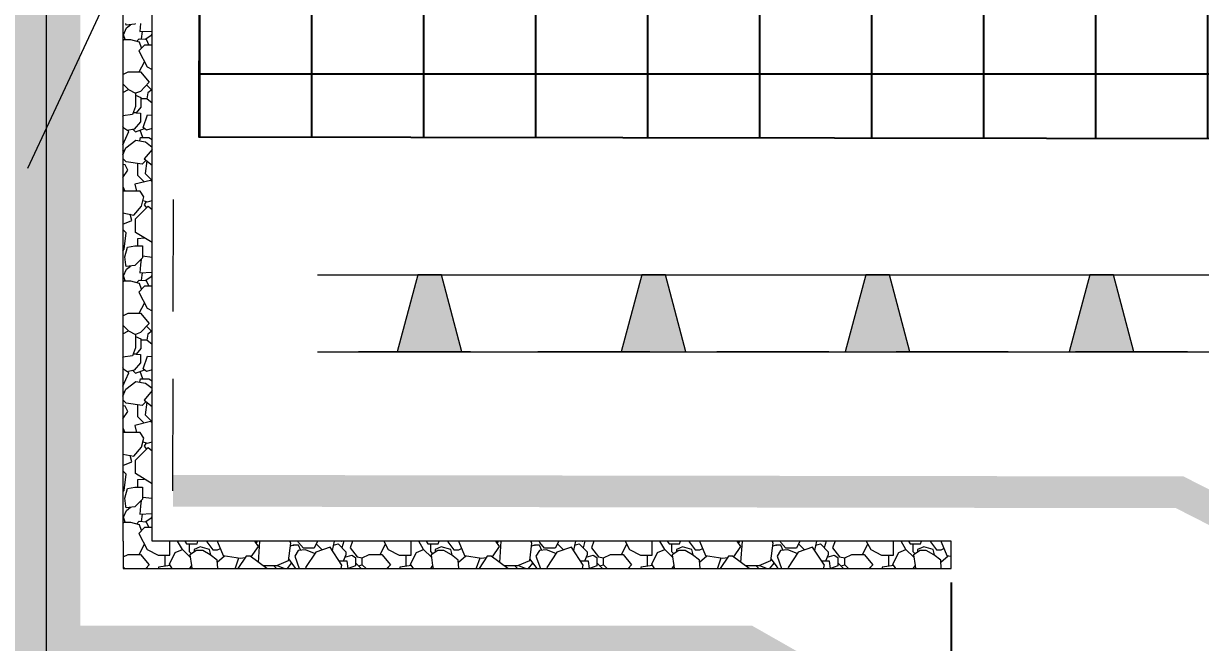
# Model space of a CAD drawing. Header units: inches. Extents: x -0.6 to 92.7, y 0 to 63.4.
# Drawn here: x 10.9 to 16.15, y 24.92 to 27.69 of the extents above; entities that cross this region are included whole.
import ezdxf
from ezdxf import colors
from ezdxf.entities.mleader import LeaderData, LeaderLine
from ezdxf.math import Vec2, Vec3

# ---------------------------------------------------------------- set-up
doc = ezdxf.new("R2010")
doc.units = ezdxf.units.IN
doc.header["$MEASUREMENT"] = 0
doc.linetypes.add('Dashed - Dense', pattern=[0.8, 0.5, -0.3])
for name, color, linetype, lineweight in [('Dimensions', 20, 'Continuous', 0), ('Drainage Mat', 191, 'Continuous', 0), ('RamProof SYSTEM MESH', 7, 'Continuous', 0), ('Text', 20, 'Continuous', 0)]:
    doc.layers.add(name, color=color, linetype=linetype, lineweight=lineweight)
doc.layers.add('Insulation Border', color=8, linetype='Continuous')
doc.layers.add('Insulation Foam', color=9, linetype='Continuous')
doc.layers.add('Protection Course', color=99, linetype='Dashed - Dense', lineweight=0, true_color=0x216123)
doc.layers.add('RamProof SYSTEM LIQUID', color=140, linetype='Continuous', lineweight=0, true_color=0x00bfff)
doc.styles.get("Standard").update_dxf_attribs({"font": 'arial.ttf'})
doc.dimstyles.get("Standard").update_dxf_attribs({"dimtxt": 0.18, "dimasz": 0.18, "dimexe": 0.18, "dimexo": 0.0625, "dimgap": 0.09, "dimtad": 0, "dimtih": 1, "dimtoh": 1, "dimdec": 4, "dimzin": 0, "dimdsep": 46, "dimtxsty": 'Standard', "dimcen": 0.09, "dimadec": 0, "dimazin": 0, "dimtfac": 1, "dimtdec": 4, "dimtofl": 0, "dimtmove": 0, "dimatfit": 3, "dimfxl": 1, "dimtolj": 1, "dimtzin": 0, "dimarcsym": 0})

# ---------------------------------------------------------------- blocks, each defined once
blk = doc.blocks.new('_ArchTick')
at = {"color": 0, "linetype": 'ByBlock', "const_width": 0.15}
blk.add_lwpolyline([(-0.5, -0.5), (0.5, 0.5)], dxfattribs=at)
blk = doc.blocks.new('*D17')
at = {"layer": 'Defpoints', "color": 0, "transparency": 16777216}
for p in [(15.0428, 25.2543), (10.8174, 24.5652), (15.0428, 17.5644)]:
    blk.add_point(p, dxfattribs=at)
at = {"layer": 'Dimensions', "color": 0, "lineweight": -2, "transparency": 16777216}
for p, q in [((15.0428, 25.1918), (15.0428, 17.3844)), ((10.8174, 24.5027), (10.8174, 17.3844)), ((10.8174, 17.5644), (11.3181, 17.5644)), ((15.0428, 17.5644), (14.089, 17.5644))]:
    blk.add_line(p, q, dxfattribs=at)
at = {"layer": 'Dimensions', "color": 0, "lineweight": -2, "transparency": 16777216, "xscale": 0.75, "yscale": 0.75, "zscale": 0.75, "rotation": 180}
blk.add_blockref('_ArchTick', (10.8174, 17.5644), dxfattribs=at)
at = {"layer": 'Dimensions', "color": 0, "lineweight": -2, "transparency": 16777216, "xscale": 0.75, "yscale": 0.75, "zscale": 0.75}
blk.add_blockref('_ArchTick', (15.0428, 17.5644), dxfattribs=at)
at = {"layer": 'Dimensions', "color": 0, "transparency": 16777216, "insert": (12.7036, 17.5644), "char_height": 0.7, "attachment_point": 5}
blk.add_mtext('\\A1;4"MIN', dxfattribs=at)
blk = doc.blocks.new('_Dot')
at = {"color": 0, "linetype": 'ByBlock', "lineweight": -2}
blk.add_line((-0.5, 0), (-1, 0), dxfattribs=at)
at = {"color": 0, "linetype": 'ByBlock', "const_width": 0.5}
blk.add_lwpolyline([(-0.25, 0, 1), (0.25, 0, 1)], format="xyb", close=True, dxfattribs=at)
blk = doc.blocks.new('*U13')
at = {"layer": 'Drainage Mat'}
h = blk.add_hatch(color=256, dxfattribs=at)
h.dxf.hatch_style = 1
h.paths.add_polyline_path([(0.5, 0.3435), (0.4472, 0.3435), (0.3552, 0), (0.5, 0), (0.6448, 0), (0.5528, 0.3435)])
at = {"layer": 'Drainage Mat', "linetype": 'Continuous'}
for points in [[(0, 0.3435), (1, 0.3435)], [(0, 0), (1, 0)]]:
    blk.add_lwpolyline(points, dxfattribs=at)
blk.add_lwpolyline([(0.5, 0.3435), (0.4472, 0.3435), (0.3552, 0), (0.5, 0), (0.6448, 0), (0.5528, 0.3435)], close=True, dxfattribs=at)
blk = doc.blocks.new('*U14')
at = {"layer": 'Drainage Mat', "color": 0, "linetype": 'ByBlock', "lineweight": -2, "transparency": 16777216}
for p in [(12.2133, 26.2206), (13.2133, 26.2206), (14.2133, 26.2206), (15.2133, 26.2206)]:
    blk.add_blockref('*U13', p, dxfattribs=at)

msp = doc.modelspace()

# ---------------------------------------------------------------- hatches: boundary and pattern name
at = {"layer": 'Insulation Foam'}
h = msp.add_hatch(dxfattribs=at)
h.set_pattern_fill('NET', color=256, scale=4)
h.set_pattern_definition([(0, (10.1874, 23.9621), (0, 0.5), []), (90, (10.1874, 23.9621), (-0.5, 3e-17), [])])
h.paths.add_polyline_path([(11.20828, 31.61438), (11.20376, 29.05572), (11.68607, 28.54234), (11.68366, 27.18139), (16.4147, 27.17303), (17.40717, 26.68283), (58.72945, 26.68283), (58.72945, 31.61438)])

# ---------------------------------------------------------------- linework, layer by layer
at = {"layer": 'Insulation Border', "flags": 128}
msp.add_lwpolyline([(11.20828, 31.61438), (11.20376, 29.05572), (11.68607, 28.54234), (11.68366, 27.18139), (16.4147, 27.17303), (17.40717, 26.68283), (58.72945, 26.68283), (58.72945, 31.61438)], close=True, dxfattribs=at)
at = {"layer": 'Protection Course', "linetype": 'Continuous'}
for p, q in [((11.3468, 27.6365), (11.36074, 27.66674)), ((11.35897, 27.67836), (11.35796, 27.68627)), ((11.39781, 27.68335), (11.35897, 27.67836)), ((11.36074, 27.66674), (11.37839, 27.68085)), ((11.40074, 27.68627), (11.39781, 27.68335)), ((11.42322, 27.68627), (11.41993, 27.65044)), ((11.41993, 27.65044), (11.47441, 27.65291)), ((11.42989, 27.65089), (11.42566, 27.61773)), ((11.47341, 27.63579), (11.47441, 27.6431)), ((11.34888, 27.61306), (11.34368, 27.60924)), ((11.35436, 27.61501), (11.3468, 27.6365)), ((11.37991, 27.61306), (11.34888, 27.61306)), ((11.41823, 27.60302), (11.37991, 27.61306)), ((11.4058, 27.60628), (11.41776, 27.61823)), ((11.44126, 27.59044), (11.41485, 27.56404)), ((11.41776, 27.61823), (11.44793, 27.61629)), ((11.42796, 27.57714), (11.41823, 27.60302)), ((11.47441, 27.59044), (11.44126, 27.59044)), ((11.44386, 27.61656), (11.47341, 27.63579)), ((11.44793, 27.61629), (11.46086, 27.59044)), ((11.41485, 27.56404), (11.45243, 27.49294)), ((11.41641, 27.47009), (11.44032, 27.51586)), ((11.45243, 27.49294), (11.47441, 27.48104)), ((11.34368, 27.45913), (11.36771, 27.47009)), ((11.36771, 27.47009), (11.42356, 27.47009)), ((11.42356, 27.47009), (11.46189, 27.42465)), ((11.36881, 27.39234), (11.34368, 27.41747)), ((11.34368, 27.37884), (11.36881, 27.39234)), ((11.36881, 27.39234), (11.40056, 27.37537)), ((11.42356, 27.38358), (11.40056, 27.37537)), ((11.40056, 27.37537), (11.40056, 27.31569)), ((11.46189, 27.42465), (11.42356, 27.38358)), ((11.45025, 27.41218), (11.46909, 27.39334)), ((11.45533, 27.37642), (11.4515, 27.35069)), ((11.47441, 27.39132), (11.45533, 27.37642)), ((11.46909, 27.39334), (11.47441, 27.3937)), ((11.40056, 27.36602), (11.42522, 27.35617)), ((11.42522, 27.35617), (11.42522, 27.31346)), ((11.4515, 27.35069), (11.42522, 27.35069)), ((11.47441, 27.33112), (11.4515, 27.35069)), ((11.38742, 27.28065), (11.34368, 27.27402)), ((11.34368, 27.27121), (11.34573, 27.27433)), ((11.40056, 27.31569), (11.38742, 27.28065)), ((11.40332, 27.28718), (11.38987, 27.28718)), ((11.42522, 27.31346), (11.40332, 27.28718)), ((11.40332, 27.28718), (11.42348, 27.28563)), ((11.42348, 27.28563), (11.42287, 27.2483)), ((11.43528, 27.22218), (11.45398, 27.27876)), ((11.45398, 27.27876), (11.47441, 27.27752)), ((11.34813, 27.21899), (11.34368, 27.22807)), ((11.34813, 27.21899), (11.34368, 27.21945)), ((11.37094, 27.20393), (11.34813, 27.21899)), ((11.42287, 27.2483), (11.39455, 27.21537)), ((11.40019, 27.20299), (11.44143, 27.21742)), ((11.44985, 27.21089), (11.43528, 27.22218)), ((11.47441, 27.21723), (11.44985, 27.21089)), ((11.34368, 27.14481), (11.37094, 27.20393)), ((11.35711, 27.13119), (11.40201, 27.16569)), ((11.39455, 27.21537), (11.36353, 27.20882)), ((11.38898, 27.2142), (11.40019, 27.20299)), ((11.40201, 27.16569), (11.445, 27.15771)), ((11.42004, 27.16234), (11.42296, 27.17813)), ((11.43293, 27.17813), (11.42081, 27.2102)), ((11.42296, 27.17813), (11.46005, 27.17813)), ((11.46005, 27.17813), (11.47441, 27.16887)), ((11.34368, 27.10052), (11.35711, 27.13119)), ((11.35043, 27.11594), (11.34368, 27.1227)), ((11.47441, 27.1247), (11.43973, 27.08266)), ((11.445, 27.15771), (11.47441, 27.13512)), ((11.35875, 27.06932), (11.34368, 27.08439)), ((11.34748, 27.0806), (11.34368, 27.07579)), ((11.42986, 27.05844), (11.35875, 27.06932)), ((11.41179, 27.00803), (11.41179, 27.06121)), ((11.44759, 27.07618), (11.42986, 27.05844)), ((11.43973, 27.08266), (11.47441, 27.05406)), ((11.45122, 27.07318), (11.44405, 27.01703)), ((11.35437, 27.05563), (11.34368, 27.05667)), ((11.34368, 26.99909), (11.36642, 27.03209)), ((11.36642, 27.03209), (11.35437, 27.05563)), ((11.43994, 26.97988), (11.41179, 27.00803)), ((11.44405, 27.01703), (11.47389, 26.98719)), ((11.34368, 26.95925), (11.35303, 26.93833)), ((11.46736, 26.98651), (11.39739, 26.96961)), ((11.39739, 26.96961), (11.40499, 26.93813)), ((11.47441, 26.9815), (11.46736, 26.98651)), ((11.47389, 26.98719), (11.47441, 26.98738)), ((11.34506, 26.93836), (11.34368, 26.93659)), ((11.42138, 26.93807), (11.34506, 26.93836)), ((11.43815, 26.9133), (11.42138, 26.93807)), ((11.42697, 26.87175), (11.43815, 26.9133)), ((11.39341, 26.8318), (11.42697, 26.87175)), ((11.4014, 26.81422), (11.45653, 26.87095)), ((11.43351, 26.89605), (11.45357, 26.89065)), ((11.44771, 26.89223), (11.43984, 26.87678)), ((11.43984, 26.87678), (11.44916, 26.86337)), ((11.45357, 26.89065), (11.47441, 26.89637)), ((11.45653, 26.87095), (11.47441, 26.85566)), ((11.34368, 26.8416), (11.39341, 26.8318)), ((11.34368, 26.79021), (11.38468, 26.80679)), ((11.38468, 26.80679), (11.37623, 26.83518)), ((11.4014, 26.7543), (11.4014, 26.81422)), ((11.35926, 26.75188), (11.34368, 26.76746)), ((11.3506, 26.67931), (11.35926, 26.75188)), ((11.47441, 26.7089), (11.4014, 26.7543)), ((11.36452, 26.68815), (11.39781, 26.69426)), ((11.39781, 26.69426), (11.43222, 26.69426)), ((11.41168, 26.72755), (11.44007, 26.73025)), ((11.41168, 26.69426), (11.41168, 26.72755)), ((11.43222, 26.69426), (11.43222, 26.64099)), ((11.34368, 26.67239), (11.3506, 26.67931)), ((11.35335, 26.64535), (11.36452, 26.68815)), ((11.35796, 26.60951), (11.35335, 26.64535)), ((11.43222, 26.64099), (11.40074, 26.60951)), ((11.43222, 26.64931), (11.47441, 26.64432)), ((11.3468, 26.55975), (11.36074, 26.58998)), ((11.35897, 26.6016), (11.35796, 26.60951)), ((11.39781, 26.60659), (11.35897, 26.6016)), ((11.36074, 26.58998), (11.37839, 26.60409)), ((11.40074, 26.60951), (11.39781, 26.60659)), ((11.42322, 26.60951), (11.41993, 26.57368)), ((11.42549, 26.63426), (11.42322, 26.60951)), ((11.34888, 26.5363), (11.34368, 26.53248)), ((11.35436, 26.53825), (11.3468, 26.55975)), ((11.37991, 26.5363), (11.34888, 26.5363)), ((11.41823, 26.52626), (11.37991, 26.5363)), ((11.4058, 26.52952), (11.41776, 26.54148)), ((11.41776, 26.54148), (11.44793, 26.53953)), ((11.41993, 26.57368), (11.47441, 26.57615)), ((11.42989, 26.57414), (11.42566, 26.54097)), ((11.44386, 26.5398), (11.47341, 26.55903)), ((11.44793, 26.53953), (11.46086, 26.51368)), ((11.47341, 26.55903), (11.47441, 26.56634)), ((11.44126, 26.51368), (11.41485, 26.48728)), ((11.41485, 26.48728), (11.45243, 26.41619)), ((11.42796, 26.50038), (11.41823, 26.52626)), ((11.47441, 26.51368), (11.44126, 26.51368)), ((11.41641, 26.39333), (11.44032, 26.4391)), ((11.34368, 26.38237), (11.36771, 26.39333)), ((11.36771, 26.39333), (11.42356, 26.39333)), ((11.42356, 26.39333), (11.46189, 26.34789)), ((11.45243, 26.41619), (11.47441, 26.40428)), ((11.36881, 26.31558), (11.34368, 26.34071)), ((11.46189, 26.34789), (11.42356, 26.30682)), ((11.45025, 26.33542), (11.46909, 26.31658)), ((11.34368, 26.30209), (11.36881, 26.31558)), ((11.36881, 26.31558), (11.40056, 26.29861)), ((11.42356, 26.30682), (11.40056, 26.29861)), ((11.40056, 26.29861), (11.40056, 26.23893)), ((11.40056, 26.28926), (11.42522, 26.27941)), ((11.42522, 26.27941), (11.42522, 26.2367)), ((11.4515, 26.27393), (11.42522, 26.27393)), ((11.45533, 26.29967), (11.4515, 26.27393)), ((11.47441, 26.25436), (11.4515, 26.27393)), ((11.47441, 26.31457), (11.45533, 26.29967)), ((11.46909, 26.31658), (11.47441, 26.31694)), ((11.40056, 26.23893), (11.38742, 26.20389)), ((11.42522, 26.2367), (11.40332, 26.21042)), ((11.38742, 26.20389), (11.34368, 26.19726)), ((11.34368, 26.19445), (11.34573, 26.19757)), ((11.40332, 26.21042), (11.38987, 26.21042)), ((11.42287, 26.17155), (11.39455, 26.13861)), ((11.40332, 26.21042), (11.42348, 26.20887)), ((11.42348, 26.20887), (11.42287, 26.17155)), ((11.43528, 26.14542), (11.45398, 26.202)), ((11.45398, 26.202), (11.47441, 26.20076)), ((11.34813, 26.14223), (11.34368, 26.15131)), ((11.34813, 26.14223), (11.34368, 26.1427)), ((11.34368, 26.06806), (11.37094, 26.12717)), ((11.37094, 26.12717), (11.34813, 26.14223)), ((11.39455, 26.13861), (11.36353, 26.13207)), ((11.38898, 26.13744), (11.40019, 26.12623)), ((11.40019, 26.12623), (11.44143, 26.14066)), ((11.43293, 26.10137), (11.42081, 26.13345)), ((11.44985, 26.13413), (11.43528, 26.14542)), ((11.47441, 26.14047), (11.44985, 26.13413)), ((11.35711, 26.05443), (11.40201, 26.08893)), ((11.40201, 26.08893), (11.445, 26.08095)), ((11.42004, 26.08558), (11.42296, 26.10137)), ((11.42296, 26.10137), (11.46005, 26.10137)), ((11.445, 26.08095), (11.47441, 26.05836)), ((11.46005, 26.10137), (11.47441, 26.09211)), ((11.34368, 26.02376), (11.35711, 26.05443)), ((11.35043, 26.03918), (11.34368, 26.04594)), ((11.47441, 26.04794), (11.43973, 26.0059)), ((11.35875, 25.99256), (11.34368, 26.00764)), ((11.34748, 26.00384), (11.34368, 25.99903)), ((11.35437, 25.97888), (11.34368, 25.97991)), ((11.34368, 25.92233), (11.36642, 25.95533)), ((11.36642, 25.95533), (11.35437, 25.97888)), ((11.42986, 25.98169), (11.35875, 25.99256)), ((11.41179, 25.93127), (11.41179, 25.98445)), ((11.44759, 25.99942), (11.42986, 25.98169)), ((11.43973, 26.0059), (11.47441, 25.9773)), ((11.45122, 25.99642), (11.44405, 25.94027)), ((11.46736, 25.90975), (11.39739, 25.89285)), ((11.43994, 25.90313), (11.41179, 25.93127)), ((11.44405, 25.94027), (11.47389, 25.91043)), ((11.47441, 25.90475), (11.46736, 25.90975)), ((11.47389, 25.91043), (11.47441, 25.91062)), ((11.34368, 25.88249), (11.35303, 25.86157)), ((11.34506, 25.8616), (11.34368, 25.85983)), ((11.42138, 25.86131), (11.34506, 25.8616)), ((11.39739, 25.89285), (11.40499, 25.86137)), ((11.43815, 25.83654), (11.42138, 25.86131)), ((11.42697, 25.79499), (11.43815, 25.83654)), ((11.43351, 25.81929), (11.45357, 25.81389)), ((11.44771, 25.81547), (11.43984, 25.80003)), ((11.43984, 25.80003), (11.44916, 25.78661)), ((11.45357, 25.81389), (11.47441, 25.81961)), ((11.34368, 25.76484), (11.39341, 25.75504)), ((11.38468, 25.73003), (11.37623, 25.75843)), ((11.39341, 25.75504), (11.42697, 25.79499)), ((11.4014, 25.73746), (11.45653, 25.79419)), ((11.45653, 25.79419), (11.47441, 25.7789)), ((11.34368, 25.71345), (11.38468, 25.73003)), ((11.4014, 25.67754), (11.4014, 25.73746)), ((11.35926, 25.67513), (11.34368, 25.6907)), ((11.3506, 25.60255), (11.35926, 25.67513)), ((11.47441, 25.63214), (11.4014, 25.67754)), ((11.41168, 25.65079), (11.44007, 25.65349)), ((11.41168, 25.6175), (11.41168, 25.65079)), ((11.34368, 25.59563), (11.3506, 25.60255)), ((11.35335, 25.56859), (11.36452, 25.6114)), ((11.36452, 25.6114), (11.39781, 25.6175)), ((11.39781, 25.6175), (11.43222, 25.6175)), ((11.43222, 25.6175), (11.43222, 25.56423)), ((11.35796, 25.53275), (11.35335, 25.56859)), ((11.43222, 25.56423), (11.40074, 25.53275)), ((11.42549, 25.55751), (11.42322, 25.53275)), ((11.43222, 25.57256), (11.47441, 25.56757)), ((11.3468, 25.48299), (11.36074, 25.51322)), ((11.35436, 25.46149), (11.3468, 25.48299)), ((11.35897, 25.52484), (11.35796, 25.53275)), ((11.39781, 25.52983), (11.35897, 25.52484)), ((11.36074, 25.51322), (11.37839, 25.52733)), ((11.40074, 25.53275), (11.39781, 25.52983)), ((11.42322, 25.53275), (11.41993, 25.49692)), ((11.41993, 25.49692), (11.47441, 25.4994)), ((11.42989, 25.49738), (11.42566, 25.46421)), ((11.47341, 25.48228), (11.47441, 25.48958)), ((11.34888, 25.45954), (11.34368, 25.45573)), ((11.37991, 25.45954), (11.34888, 25.45954)), ((11.41823, 25.44951), (11.37991, 25.45954)), ((11.4058, 25.45276), (11.41776, 25.46472)), ((11.44126, 25.43693), (11.41485, 25.41052)), ((11.41776, 25.46472), (11.44793, 25.46278)), ((11.42796, 25.42363), (11.41823, 25.44951)), ((11.47441, 25.43693), (11.44126, 25.43693)), ((11.44386, 25.46304), (11.47341, 25.48228)), ((11.44793, 25.46278), (11.46086, 25.43693)), ((11.41485, 25.41052), (11.45243, 25.33943)), ((11.41641, 25.31657), (11.44032, 25.36234)), ((11.45243, 25.33943), (11.50118, 25.31302)), ((11.55179, 25.27373), (11.5778, 25.32498)), ((11.55399, 25.31302), (11.55399, 25.37676)), ((11.5778, 25.32498), (11.61013, 25.33917)), ((11.61013, 25.33917), (11.5886, 25.37676)), ((11.61013, 25.33917), (11.64482, 25.30448)), ((11.62103, 25.37676), (11.62895, 25.36392)), ((11.62895, 25.36392), (11.67547, 25.36392)), ((11.6402, 25.36392), (11.6402, 25.32979)), ((11.6402, 25.32979), (11.65039, 25.3196)), ((11.673, 25.33418), (11.64323, 25.31497)), ((11.68902, 25.35124), (11.6621, 25.33892)), ((11.6621, 25.33892), (11.6621, 25.32715)), ((11.7006, 25.33418), (11.673, 25.33418)), ((11.67547, 25.36392), (11.67948, 25.37676)), ((11.73146, 25.33937), (11.68902, 25.35124)), ((11.7341, 25.31447), (11.7006, 25.33418)), ((11.71889, 25.37676), (11.71889, 25.37259)), ((11.71889, 25.37259), (11.74564, 25.3379)), ((11.73693, 25.31519), (11.73146, 25.33937)), ((11.74564, 25.3379), (11.76693, 25.3379)), ((11.76693, 25.3379), (11.77964, 25.3431)), ((11.76721, 25.37676), (11.76703, 25.37397)), ((11.76703, 25.37397), (11.79251, 25.31161)), ((11.91771, 25.30593), (11.94916, 25.35306)), ((11.94916, 25.35306), (11.93306, 25.37676)), ((11.94369, 25.37676), (11.93871, 25.36845)), ((11.94998, 25.28164), (11.95639, 25.37594)), ((11.95639, 25.37594), (11.9572, 25.37676)), ((12.09245, 25.36671), (12.08222, 25.28795)), ((12.08901, 25.37676), (12.09245, 25.36671)), ((12.10673, 25.35905), (12.09088, 25.35458)), ((12.12765, 25.35814), (12.10673, 25.35905)), ((12.12717, 25.33403), (12.11129, 25.30884)), ((12.12853, 25.37027), (12.1256, 25.37676)), ((12.15893, 25.33731), (12.12717, 25.33403)), ((12.13816, 25.33516), (12.12765, 25.35814)), ((12.15021, 25.3451), (12.12853, 25.37027)), ((12.19799, 25.3451), (12.15021, 25.3451)), ((12.2004, 25.3206), (12.15893, 25.33731)), ((12.20508, 25.32775), (12.16014, 25.25916)), ((12.21324, 25.37676), (12.19799, 25.3451)), ((12.26974, 25.34904), (12.20508, 25.32775)), ((12.23445, 25.33742), (12.20735, 25.36453)), ((12.32256, 25.26862), (12.26974, 25.34904)), ((12.28776, 25.37676), (12.27903, 25.33489)), ((12.28402, 25.35884), (12.30481, 25.36387)), ((12.30481, 25.36387), (12.33963, 25.32905)), ((12.31972, 25.37676), (12.31992, 25.37635)), ((12.31992, 25.37635), (12.32125, 25.37676)), ((12.3303, 25.37676), (12.32222, 25.34646)), ((12.33963, 25.32905), (12.33963, 25.31459)), ((12.37006, 25.37676), (12.35902, 25.34639)), ((12.35902, 25.34639), (12.3905, 25.30624)), ((12.49317, 25.31657), (12.51708, 25.36234)), ((12.50945, 25.37676), (12.52919, 25.33943)), ((12.52919, 25.33943), (12.57794, 25.31302)), ((12.62854, 25.27373), (12.65456, 25.32498)), ((12.63075, 25.31302), (12.63075, 25.37676)), ((12.65456, 25.32498), (12.68689, 25.33917)), ((12.68689, 25.33917), (12.66536, 25.37676)), ((12.68689, 25.33917), (12.72158, 25.30448)), ((12.69779, 25.37676), (12.70571, 25.36392)), ((12.70571, 25.36392), (12.75223, 25.36392)), ((12.71696, 25.36392), (12.71696, 25.32979)), ((12.71696, 25.32979), (12.72715, 25.3196)), ((12.74976, 25.33418), (12.71998, 25.31497)), ((12.76578, 25.35124), (12.73886, 25.33892)), ((12.73886, 25.33892), (12.73886, 25.32715)), ((12.77735, 25.33418), (12.74976, 25.33418)), ((12.75223, 25.36392), (12.75624, 25.37676)), ((12.80821, 25.33937), (12.76578, 25.35124)), ((12.81086, 25.31447), (12.77735, 25.33418)), ((12.79565, 25.37676), (12.79565, 25.37259)), ((12.79565, 25.37259), (12.8224, 25.3379)), ((12.81369, 25.31519), (12.80821, 25.33937)), ((12.8224, 25.3379), (12.84369, 25.3379)), ((12.84369, 25.3379), (12.8564, 25.3431)), ((12.84397, 25.37676), (12.84379, 25.37397)), ((12.84379, 25.37397), (12.86926, 25.31161)), ((12.99447, 25.30593), (13.02592, 25.35306)), ((13.02592, 25.35306), (13.00981, 25.37676)), ((13.02045, 25.37676), (13.01546, 25.36845)), ((13.02674, 25.28164), (13.03314, 25.37594)), ((13.03314, 25.37594), (13.03396, 25.37676)), ((13.16921, 25.36671), (13.15898, 25.28795)), ((13.16577, 25.37676), (13.16921, 25.36671)), ((13.18349, 25.35905), (13.16764, 25.35458)), ((13.20441, 25.35814), (13.18349, 25.35905)), ((13.20393, 25.33403), (13.18805, 25.30884)), ((13.20528, 25.37027), (13.20235, 25.37676)), ((13.23569, 25.33731), (13.20393, 25.33403)), ((13.21492, 25.33516), (13.20441, 25.35814)), ((13.22697, 25.3451), (13.20528, 25.37027)), ((13.27475, 25.3451), (13.22697, 25.3451)), ((13.27716, 25.3206), (13.23569, 25.33731)), ((13.28184, 25.32775), (13.2369, 25.25916)), ((13.29, 25.37676), (13.27475, 25.3451)), ((13.34649, 25.34904), (13.28184, 25.32775)), ((13.31121, 25.33742), (13.28411, 25.36453)), ((13.39932, 25.26862), (13.34649, 25.34904)), ((13.36452, 25.37676), (13.35579, 25.33489)), ((13.36078, 25.35884), (13.38157, 25.36387)), ((13.38157, 25.36387), (13.41639, 25.32905)), ((13.39648, 25.37676), (13.39668, 25.37635)), ((13.39668, 25.37635), (13.39801, 25.37676)), ((13.40706, 25.37676), (13.39897, 25.34646)), ((13.41639, 25.32905), (13.41639, 25.31459)), ((13.44681, 25.37676), (13.43578, 25.34639)), ((13.43578, 25.34639), (13.46726, 25.30624)), ((13.56993, 25.31657), (13.59383, 25.36234)), ((13.58621, 25.37676), (13.60595, 25.33943)), ((13.60595, 25.33943), (13.6547, 25.31302)), ((13.7053, 25.27373), (13.73132, 25.32498)), ((13.70751, 25.31302), (13.70751, 25.37676)), ((13.73132, 25.32498), (13.76365, 25.33917)), ((13.76365, 25.33917), (13.74212, 25.37676)), ((13.76365, 25.33917), (13.79834, 25.30448)), ((13.77455, 25.37676), (13.78247, 25.36392)), ((13.78247, 25.36392), (13.82898, 25.36392)), ((13.79372, 25.36392), (13.79372, 25.32979)), ((13.79372, 25.32979), (13.80391, 25.3196)), ((13.82652, 25.33418), (13.79674, 25.31497)), ((13.84254, 25.35124), (13.81562, 25.33892)), ((13.81562, 25.33892), (13.81562, 25.32715)), ((13.85411, 25.33418), (13.82652, 25.33418)), ((13.82898, 25.36392), (13.833, 25.37676)), ((13.88497, 25.33937), (13.84254, 25.35124)), ((13.88762, 25.31447), (13.85411, 25.33418)), ((13.87241, 25.37676), (13.87241, 25.37259)), ((13.87241, 25.37259), (13.89916, 25.3379)), ((13.89045, 25.31519), (13.88497, 25.33937)), ((13.89916, 25.3379), (13.92044, 25.3379)), ((13.92044, 25.3379), (13.93316, 25.3431)), ((13.92073, 25.37676), (13.92055, 25.37397)), ((13.92055, 25.37397), (13.94602, 25.31161)), ((14.07123, 25.30593), (14.10268, 25.35306)), ((14.10268, 25.35306), (14.08657, 25.37676)), ((14.09721, 25.37676), (14.09222, 25.36845)), ((14.1035, 25.28164), (14.1099, 25.37594)), ((14.1099, 25.37594), (14.11072, 25.37676)), ((14.24597, 25.36671), (14.23574, 25.28795)), ((14.24252, 25.37676), (14.24597, 25.36671)), ((14.26025, 25.35905), (14.24439, 25.35458)), ((14.28117, 25.35814), (14.26025, 25.35905)), ((14.28069, 25.33403), (14.26481, 25.30884)), ((14.28204, 25.37027), (14.27911, 25.37676)), ((14.31245, 25.33731), (14.28069, 25.33403)), ((14.29168, 25.33516), (14.28117, 25.35814)), ((14.30372, 25.3451), (14.28204, 25.37027)), ((14.3515, 25.3451), (14.30372, 25.3451)), ((14.35391, 25.3206), (14.31245, 25.33731)), ((14.3586, 25.32775), (14.31366, 25.25916)), ((14.36676, 25.37676), (14.3515, 25.3451)), ((14.42325, 25.34904), (14.3586, 25.32775)), ((14.38797, 25.33742), (14.36086, 25.36453)), ((14.47608, 25.26862), (14.42325, 25.34904)), ((14.44128, 25.37676), (14.43255, 25.33489)), ((14.43754, 25.35884), (14.45832, 25.36387)), ((14.45832, 25.36387), (14.49314, 25.32905)), ((14.47324, 25.37676), (14.47343, 25.37635)), ((14.47343, 25.37635), (14.47477, 25.37676)), ((14.48382, 25.37676), (14.47573, 25.34646)), ((14.49314, 25.32905), (14.49314, 25.31459)), ((14.52357, 25.37676), (14.51254, 25.34639)), ((14.51254, 25.34639), (14.54402, 25.30624)), ((14.64668, 25.31657), (14.67059, 25.36234)), ((14.66297, 25.37676), (14.68271, 25.33943)), ((14.68271, 25.33943), (14.73145, 25.31302)), ((14.78206, 25.27373), (14.80808, 25.32498)), ((14.78427, 25.31302), (14.78427, 25.37676)), ((14.80808, 25.32498), (14.84041, 25.33917)), ((14.84041, 25.33917), (14.81887, 25.37676)), ((14.84041, 25.33917), (14.8751, 25.30448)), ((14.85131, 25.37676), (14.85923, 25.36392)), ((14.85923, 25.36392), (14.90574, 25.36392)), ((14.87048, 25.36392), (14.87048, 25.32979)), ((14.87048, 25.32979), (14.88067, 25.3196)), ((14.90328, 25.33418), (14.8735, 25.31497)), ((14.9193, 25.35124), (14.89238, 25.33892)), ((14.89238, 25.33892), (14.89238, 25.32715)), ((14.93087, 25.33418), (14.90328, 25.33418)), ((14.90574, 25.36392), (14.90976, 25.37676)), ((14.96173, 25.33937), (14.9193, 25.35124)), ((14.96438, 25.31447), (14.93087, 25.33418)), ((14.94917, 25.37676), (14.94917, 25.37259)), ((14.94917, 25.37259), (14.97591, 25.3379)), ((14.9672, 25.31519), (14.96173, 25.33937)), ((14.97591, 25.3379), (14.9972, 25.3379)), ((14.9972, 25.3379), (15.00992, 25.3431)), ((14.99749, 25.37676), (14.99731, 25.37397)), ((14.99731, 25.37397), (15.02278, 25.31161)), ((11.34597, 25.30666), (11.36771, 25.31657)), ((11.36771, 25.31657), (11.42356, 25.31657)), ((11.42356, 25.31657), (11.46189, 25.27113)), ((11.50118, 25.31302), (11.55399, 25.31302)), ((11.53294, 25.26445), (11.53294, 25.31302)), ((11.5643, 25.25428), (11.55179, 25.27373)), ((11.64323, 25.31497), (11.65034, 25.26821)), ((11.76499, 25.29081), (11.7341, 25.31447)), ((11.76769, 25.25428), (11.76499, 25.29081)), ((11.76562, 25.28229), (11.79793, 25.31086)), ((11.79251, 25.31161), (11.86931, 25.30097)), ((11.84688, 25.25686), (11.86222, 25.30195)), ((11.89411, 25.30995), (11.85775, 25.25428)), ((11.86931, 25.30097), (11.88971, 25.30321)), ((11.91237, 25.30995), (11.89411, 25.30995)), ((11.98632, 25.25428), (11.91237, 25.30995)), ((12.08222, 25.28795), (12.02998, 25.26592)), ((12.07887, 25.25428), (12.09772, 25.27799)), ((12.08346, 25.2975), (12.10673, 25.26567)), ((12.11129, 25.30884), (12.13174, 25.25428)), ((12.34554, 25.28634), (12.31092, 25.28634)), ((12.33963, 25.31459), (12.32823, 25.28634)), ((12.33552, 25.30441), (12.36657, 25.31394)), ((12.35045, 25.25428), (12.34554, 25.28634)), ((12.36657, 25.31394), (12.38299, 25.30277)), ((12.38299, 25.30277), (12.38299, 25.26663)), ((12.38299, 25.27911), (12.40533, 25.25678)), ((12.3905, 25.30624), (12.41326, 25.30234)), ((12.41326, 25.30234), (12.44447, 25.31657)), ((12.41326, 25.27113), (12.41326, 25.30234)), ((12.44447, 25.31657), (12.50032, 25.31657)), ((12.50032, 25.31657), (12.53865, 25.27113)), ((12.57794, 25.31302), (12.63075, 25.31302)), ((12.6097, 25.26445), (12.6097, 25.31302)), ((12.64106, 25.25428), (12.62854, 25.27373)), ((12.71998, 25.31497), (12.7271, 25.26821)), ((12.84174, 25.29081), (12.81086, 25.31447)), ((12.84445, 25.25428), (12.84174, 25.29081)), ((12.84237, 25.28229), (12.87469, 25.31086)), ((12.86926, 25.31161), (12.94607, 25.30097)), ((12.92364, 25.25686), (12.93898, 25.30195)), ((12.97087, 25.30995), (12.93451, 25.25428)), ((12.94607, 25.30097), (12.96647, 25.30321)), ((12.98912, 25.30995), (12.97087, 25.30995)), ((13.06308, 25.25428), (12.98912, 25.30995)), ((13.15898, 25.28795), (13.10674, 25.26592)), ((13.15563, 25.25428), (13.17448, 25.27799)), ((13.16022, 25.2975), (13.18349, 25.26567)), ((13.18805, 25.30884), (13.20849, 25.25428)), ((13.4223, 25.28634), (13.38768, 25.28634)), ((13.41639, 25.31459), (13.40499, 25.28634)), ((13.41228, 25.30441), (13.44332, 25.31394)), ((13.42721, 25.25428), (13.4223, 25.28634)), ((13.44332, 25.31394), (13.45975, 25.30277)), ((13.45975, 25.30277), (13.45975, 25.26663)), ((13.45975, 25.27911), (13.48209, 25.25678)), ((13.46726, 25.30624), (13.49002, 25.30234)), ((13.49002, 25.30234), (13.52123, 25.31657)), ((13.49002, 25.27113), (13.49002, 25.30234)), ((13.52123, 25.31657), (13.57708, 25.31657)), ((13.57708, 25.31657), (13.6154, 25.27113)), ((13.6547, 25.31302), (13.70751, 25.31302)), ((13.68645, 25.26445), (13.68645, 25.31302)), ((13.71782, 25.25428), (13.7053, 25.27373)), ((13.79674, 25.31497), (13.80386, 25.26821)), ((13.9185, 25.29081), (13.88762, 25.31447)), ((13.92121, 25.25428), (13.9185, 25.29081)), ((13.91913, 25.28229), (13.95145, 25.31086)), ((13.94602, 25.31161), (14.02283, 25.30097)), ((14.0004, 25.25686), (14.01574, 25.30195)), ((14.04763, 25.30995), (14.01127, 25.25428)), ((14.02283, 25.30097), (14.04323, 25.30321)), ((14.06588, 25.30995), (14.04763, 25.30995)), ((14.13984, 25.25428), (14.06588, 25.30995)), ((14.23574, 25.28795), (14.1835, 25.26592)), ((14.23238, 25.25428), (14.25124, 25.27799)), ((14.23698, 25.2975), (14.26025, 25.26567)), ((14.26481, 25.30884), (14.28525, 25.25428)), ((14.49906, 25.28634), (14.46444, 25.28634)), ((14.49314, 25.31459), (14.48175, 25.28634)), ((14.48904, 25.30441), (14.52008, 25.31394)), ((14.50396, 25.25428), (14.49906, 25.28634)), ((14.52008, 25.31394), (14.53651, 25.30277)), ((14.53651, 25.30277), (14.53651, 25.26663)), ((14.53651, 25.27911), (14.55885, 25.25678)), ((14.54402, 25.30624), (14.56678, 25.30234)), ((14.56678, 25.30234), (14.59799, 25.31657)), ((14.56678, 25.27113), (14.56678, 25.30234)), ((14.59799, 25.31657), (14.65384, 25.31657)), ((14.65384, 25.31657), (14.69216, 25.27113)), ((14.73145, 25.31302), (14.78427, 25.31302)), ((14.76321, 25.26445), (14.76321, 25.31302)), ((14.79458, 25.25428), (14.78206, 25.27373)), ((14.8735, 25.31497), (14.88062, 25.26821)), ((14.99526, 25.29081), (14.96438, 25.31447)), ((14.99797, 25.25428), (14.99526, 25.29081)), ((14.99589, 25.28229), (15.02821, 25.31086)), ((15.02278, 25.31161), (15.0428, 25.30884)), ((11.35335, 25.25428), (11.34597, 25.26167)), ((11.46189, 25.27113), (11.44616, 25.25428)), ((11.45025, 25.25866), (11.45463, 25.25428)), ((11.55583, 25.26744), (11.50348, 25.26059)), ((11.50348, 25.26059), (11.50391, 25.25428)), ((11.65034, 25.26821), (11.64116, 25.25428)), ((11.65034, 25.26821), (11.65246, 25.25428)), ((11.84313, 25.25428), (11.84688, 25.25686)), ((12.02998, 25.26592), (11.97086, 25.26592)), ((12.01786, 25.26592), (12.02949, 25.25428)), ((12.03357, 25.26743), (12.06649, 25.25428)), ((12.10673, 25.26567), (12.11505, 25.25428)), ((12.16014, 25.25916), (12.16207, 25.25428)), ((12.31875, 25.25428), (12.32256, 25.26862)), ((12.38299, 25.26663), (12.35047, 25.25415)), ((12.3958, 25.2663), (12.41326, 25.27113)), ((12.40533, 25.25678), (12.40533, 25.25428)), ((12.43011, 25.25428), (12.41326, 25.27113)), ((12.53865, 25.27113), (12.52292, 25.25428)), ((12.52701, 25.25866), (12.53139, 25.25428)), ((12.63259, 25.26744), (12.58024, 25.26059)), ((12.58024, 25.26059), (12.58067, 25.25428)), ((12.7271, 25.26821), (12.71792, 25.25428)), ((12.7271, 25.26821), (12.72922, 25.25428)), ((12.91989, 25.25428), (12.92364, 25.25686)), ((13.10674, 25.26592), (13.04762, 25.26592)), ((13.09461, 25.26592), (13.10625, 25.25428)), ((13.11033, 25.26743), (13.14325, 25.25428)), ((13.18349, 25.26567), (13.1918, 25.25428)), ((13.2369, 25.25916), (13.23883, 25.25428)), ((13.39551, 25.25428), (13.39932, 25.26862)), ((13.45975, 25.26663), (13.42723, 25.25415)), ((13.47256, 25.2663), (13.49002, 25.27113)), ((13.48209, 25.25678), (13.48209, 25.25428)), ((13.50687, 25.25428), (13.49002, 25.27113)), ((13.6154, 25.27113), (13.59968, 25.25428)), ((13.60377, 25.25866), (13.60814, 25.25428)), ((13.70935, 25.26744), (13.657, 25.26059)), ((13.657, 25.26059), (13.65743, 25.25428)), ((13.80386, 25.26821), (13.79467, 25.25428)), ((13.80386, 25.26821), (13.80598, 25.25428)), ((13.99665, 25.25428), (14.0004, 25.25686)), ((14.1835, 25.26592), (14.12438, 25.26592)), ((14.17137, 25.26592), (14.18301, 25.25428)), ((14.18708, 25.26743), (14.22001, 25.25428)), ((14.26025, 25.26567), (14.26856, 25.25428)), ((14.31366, 25.25916), (14.31559, 25.25428)), ((14.47227, 25.25428), (14.47608, 25.26862)), ((14.53651, 25.26663), (14.50399, 25.25415)), ((14.54932, 25.2663), (14.56678, 25.27113)), ((14.55885, 25.25678), (14.55885, 25.25428)), ((14.58362, 25.25428), (14.56678, 25.27113)), ((14.69216, 25.27113), (14.67644, 25.25428)), ((14.68052, 25.25866), (14.6849, 25.25428)), ((14.7861, 25.26744), (14.73376, 25.26059)), ((14.73376, 25.26059), (14.73419, 25.25428)), ((14.88062, 25.26821), (14.87143, 25.25428)), ((14.88062, 25.26821), (14.88273, 25.25428))]:
    msp.add_line(p, q, dxfattribs=at)
at = {"layer": 'Protection Course', "linetype": 'Continuous', "flags": 128}
msp.add_lwpolyline([(10.90265, 28.91132), (11.34368, 28.47134), (11.34368, 25.37676), (11.34597, 25.37676), (11.34597, 25.25428), (15.0428, 25.25428), (15.0428, 25.37676), (11.47441, 25.37676), (11.47441, 28.522), (11.02125, 28.97409), (11.02125, 61.27759), (10.90845, 61.27841)], close=True, dxfattribs=at)
at = {"layer": 'Protection Course'}
for points in [[(11.568, 25.60119), (11.57042, 27.18139)], [(16.09665, 26.22059), (12.21331, 26.22059)]]:
    msp.add_lwpolyline(points, dxfattribs=at)
at = {"layer": 'Protection Course', "linetype": 'Dashed - Dense', "ltscale": 0.2, "const_width": 0.14148}
msp.add_lwpolyline([(58.72947, 25.10264), (17.02799, 25.10264), (16.06251, 25.5943), (11.568, 25.60119)], dxfattribs=at)
at = {"layer": 'Protection Course', "linetype": 'Continuous'}
for p in [(12.10673, 25.35905), (13.18349, 25.35905), (14.26025, 25.35905)]:
    msp.add_point(p, dxfattribs=at)
at = {"layer": 'RamProof SYSTEM LIQUID', "const_width": 0.3}
msp.add_lwpolyline([(58.72947, 24.58554), (14.57656, 24.58554), (14.1122, 24.84975), (11.0038, 24.84975), (11.0038, 28.24544), (10.71483, 28.66778), (10.74478, 61.27705)], dxfattribs=at)
at = {"layer": 'RamProof SYSTEM MESH'}
msp.add_lwpolyline([(58.72947, 24.58554), (14.57656, 24.58554), (14.1122, 24.84975), (11.0038, 24.84975), (11.0038, 28.24544), (10.71483, 28.66778), (10.74478, 61.27705)], dxfattribs=at)

# ---------------------------------------------------------------- block references
at = {"layer": 'Drainage Mat'}
msp.add_blockref('*U14', (0, 0), dxfattribs=at)

# ---------------------------------------------------------------- dimensions: what is measured, and where the dimension line sits
at = {"layer": 'Dimensions'}
dim = msp.add_linear_dim(base=(15.0428, 17.56435), p1=(10.81745, 24.56519), p2=(15.0428, 25.25428), text='4"MIN', dimstyle='Standard', override={"dimtxt": 0.7, "dimasz": 0.75, "dimblk1": 'ArchTick', "dimblk2": 'ArchTick', "dimsah": 1}, dxfattribs=at)
dim.commit()
dim.dimension.update_dxf_attribs({"geometry": '*D17', "text_midpoint": (12.70357, 17.56435), "dimtype": 160})

# ---------------------------------------------------------------- leaders
at = {"layer": 'Text'}
ml = msp.add_multileader_mtext('Standard', dxfattribs=at)
ml.set_content('RAM HDR 327 SET IN RAM PROOF GC TYPICAL ALL 90 DEGREE BASE FLASHINGS \\Por POLYFELT 125 VP EMBEDDED IN RAM PROOF GC *(CONSULT A BARRETT REPRESENTATIVE)', color=256)
ml.set_leader_properties(color=256, lineweight=0)
ml.set_arrow_properties(name='DOT')
ml.build(insert=Vec2(0, 0))
ml.multileader.update_dxf_attribs({"text_left_attachment_type": 2, "text_right_attachment_type": 2, "dogleg_length": 0.36, "arrow_head_size": 0.5})
ctx = ml.context
ctx.base_point, ctx.char_height, ctx.arrow_head_size, ctx.landing_gap_size, ctx.plane_origin = Vec3(20.66152, 42.67995), 0.72, 0.5, 0.36, Vec3(10.64875, 26.13178)
ctx.left_attachment, ctx.right_attachment = 2, 2
notes = []
notes.append((ctx, [(1, (1, 1, 0), (18.21698, 42.67995), (1, 0), 2.44454, [(0, [(10.81466, 26.81415)], 0, [])])]))
ctx.mtext.insert, ctx.mtext.defined_height, ctx.mtext.flow_direction = Vec3(21.02152, 43.75855), 3.22093, 5
for ctx, leaders in notes:
    for number, flags, end, landing, length, lines in leaders:
        leader = LeaderData()
        leader.index, (leader.has_last_leader_line, leader.has_dogleg_vector, leader.attachment_direction) = number, flags
        leader.last_leader_point, leader.dogleg_vector, leader.dogleg_length = Vec3(end), Vec3(landing), length
        for number, points, colour, breaks in lines:
            line = LeaderLine()
            line.index, line.vertices, line.color, line.breaks = number, Vec3.list(points), colors.encode_raw_color(colour), breaks
            leader.lines.append(line)
        ctx.leaders.append(leader)

doc.saveas('drawing.dxf')
